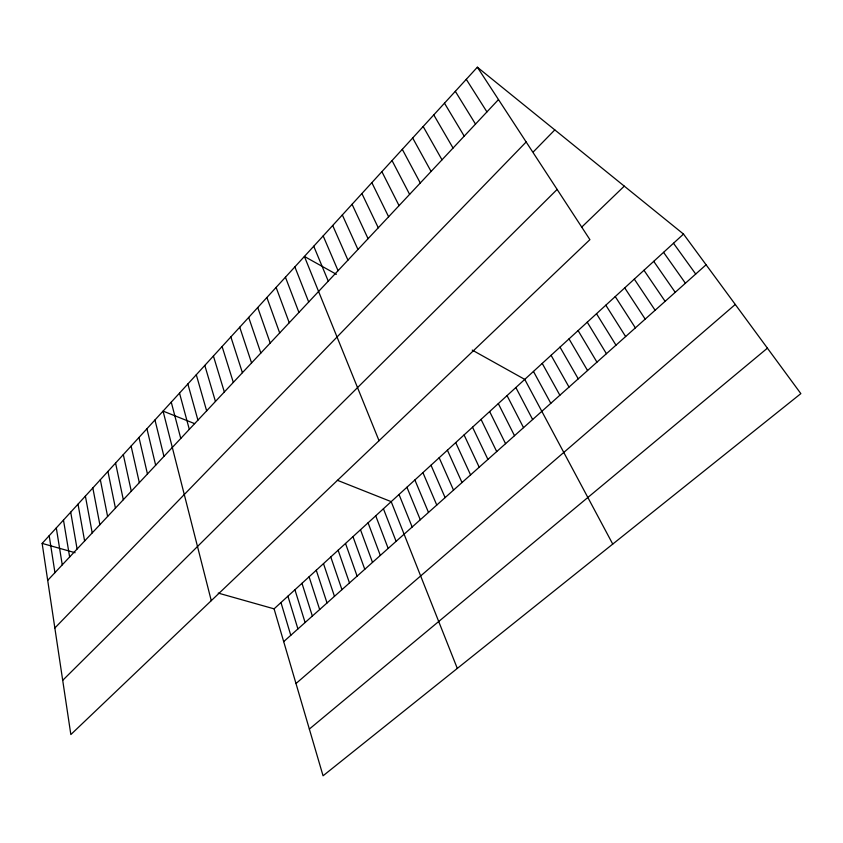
<?xml version="1.0" encoding="UTF-8"?>
<svg xmlns="http://www.w3.org/2000/svg" width="843" height="843" viewBox="0 0 843 843"><rect width="100%" height="100%" fill="white"/><g stroke="black" fill="none" stroke-linecap="round" stroke-linejoin="round"><path stroke-width="1.26" d="M477.359 67.208L589.91 239.644L70.844 734.559L42.15 543.408L477.359 67.208L683.515 234.08L800.85 393.628L323.059 775.792L274.08 608.846L218.242 593.093M47.703 580.374L498.487 99.579M54.848 628.014L526.158 141.982M533.461 151.74L554.81 129.896M62.709 680.333L557.139 189.433M581.586 227.252L624.284 186.134M274.08 608.846L683.515 234.08M283.691 641.628L706.097 264.776M295.988 683.525L735.275 304.46M309.349 729.069L767.415 348.17M42.15 543.408L75.111 552.713M194.617 423.629L163.068 411.11L211.266 600.669M337.369 480.289L391.194 501.648L457.306 668.415M336.389 274.302L304.407 256.462L379.034 440.699M472.249 350.098L524.757 379.392L612.745 544.083M673.494 243.248L695.707 274.049M663.567 252.342L685.412 283.227M653.725 261.341L675.222 292.321M643.968 270.266L665.116 301.33M634.305 279.117L655.106 310.256M624.726 287.885L645.19 319.107M615.242 296.567L635.369 327.874M466.284 79.337L486.938 111.908M605.832 305.187L625.632 336.557M596.507 313.722L615.98 345.166M455.325 91.329L475.505 124.09M587.255 322.184L606.423 353.702M444.482 103.183L464.219 136.134M578.098 330.572L596.949 362.153M569.014 338.886L587.55 370.53M433.766 114.911L453.049 148.041M560.005 347.126L578.245 378.844M423.165 126.513L442.006 159.822M551.08 355.293L569.014 387.074M542.228 363.396L559.868 395.23M412.68 137.989L431.089 171.466M533.461 371.426L550.806 403.312M402.301 149.337L420.288 182.984M515.863 387.538L532.639 419.529M392.037 160.57L409.614 194.364M507.043 395.609L523.535 427.654M381.89 171.677L399.055 205.629M498.308 403.607L514.504 435.705M489.635 411.542L505.568 443.681M371.847 182.668L388.612 216.767M481.047 419.403L496.706 451.585M361.9 193.542L378.275 227.789M472.533 427.201L487.918 459.424M464.082 434.935L479.203 467.201M352.068 204.301L368.064 238.685M455.705 442.596L470.573 474.904M342.332 214.954L357.948 249.465M447.412 450.194L462.006 482.544M439.171 457.728L453.523 490.11M332.7 225.492L347.948 260.139M431.005 465.199L445.104 497.612M323.175 235.924L338.054 270.687M422.912 472.617L436.769 505.062M414.882 479.962L428.497 512.439M313.744 246.24L328.264 281.13M406.927 487.254L420.299 519.752M399.024 494.483L412.164 527.012M294.871 266.883L308.696 302.005M383.428 508.761L396.105 541.343M285.44 277.199L298.928 312.426M375.725 515.811L388.17 548.414M368.075 522.808L380.309 555.432M276.114 287.41L289.254 322.743M360.498 529.752L372.511 562.386M266.883 297.516L279.686 332.953M352.975 536.633L364.777 569.288M345.514 543.461L357.105 576.138M257.737 307.516L270.213 343.048M338.117 550.237L349.487 582.924M330.772 556.949L341.942 589.657M248.696 317.421L260.845 353.038M323.491 563.619L334.46 596.338M239.739 327.21L251.572 362.933M316.262 570.237L327.031 602.966M309.096 576.791L319.666 609.542M230.877 336.915L242.405 372.711M301.984 583.303L312.353 616.054M222.099 346.515L233.321 382.395M294.924 589.763L305.103 622.524M287.927 596.18L297.916 628.941M213.416 356.02L224.333 391.974M280.972 602.534L290.772 635.306M204.807 365.43L215.45 401.468M196.293 374.745L206.64 410.847M187.863 383.965L197.926 420.141M179.517 393.101L189.306 429.34M171.255 402.153L180.76 438.455M154.964 419.972L163.942 456.39M146.935 428.76L155.66 465.231M138.979 437.454L147.451 473.977M131.108 446.073L139.327 482.649M123.31 454.609L131.287 491.227M115.575 463.06L123.32 499.72M107.925 471.437L115.428 508.139M100.338 479.741L107.609 516.474M92.835 487.949L99.874 524.725M85.385 496.095L92.203 532.902M78.02 504.167L84.616 541.006M70.707 512.154L77.092 549.025M63.478 520.078L69.642 556.97M56.302 527.929L62.256 564.842M49.189 535.705L54.943 572.65"/></g></svg>
